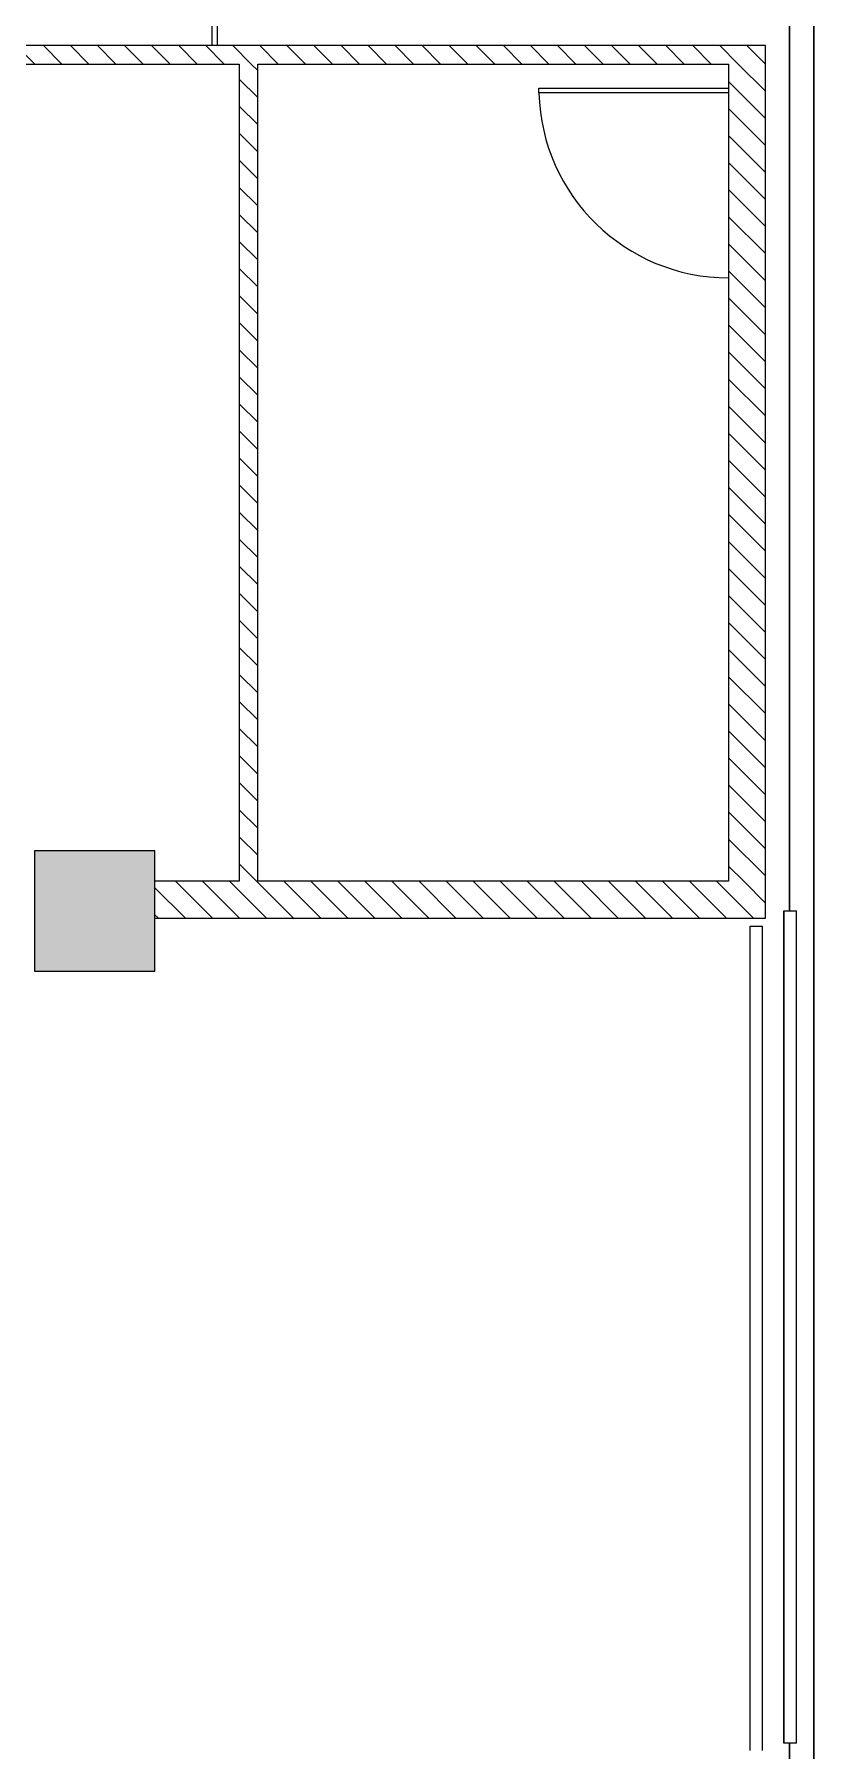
# Model space of a CAD drawing. Header units: millimetres. Extents: x -106145 to 154907, y -84585 to 152038.
# Drawn here: x 1239 to 6089, y 12510 to 23190 of the extents above; entities that cross this region are included whole.
import ezdxf

# ---------------------------------------------------------------- set-up
doc = ezdxf.new("R2010")
doc.units = ezdxf.units.MM
for name, color, linetype, lineweight in [('A-DOOR', 31, 'Continuous', 5), ('A-FLOR', 192, 'Continuous', 5), ('A-FLOR-HRAL', 11, 'Continuous', 5), ('A-GLAZ-CWMG', 51, 'Continuous', 5), ('A-WALL', 113, 'Continuous', 5), ('A-WALL-PATT', 111, 'Continuous', 5), ('S-COLS', 52, 'Continuous', 5)]:
    doc.layers.add(name, color=color, linetype=linetype, lineweight=lineweight)
pattern_1 = [(315, (0, 0), (84.18955, 84.18955), [])]

# ---------------------------------------------------------------- blocks, each defined once
blk = doc.blocks.new('M_Concrete-Rectangular-Column - 750 x 750-3585654-Site Plan')
at = {"layer": 'S-COLS'}
blk.add_hatch(color=256, dxfattribs=at).paths.add_polyline_path([(-375, 375), (-375, -375), (375, -375), (375, 375), (-130, 375)], flags=0)
at = {"layer": 'S-COLS', "color": 41}
for p, q in [((375, 375), (-375, 375)), ((-375, 375), (-375, -375)), ((375, -375), (375, 375)), ((-375, -375), (375, -375))]:
    blk.add_line(p, q, dxfattribs=at)
blk = doc.blocks.new('Rectangular Mullion - 50 x 75mm-14156553-Site Plan')
at = {"layer": 'A-GLAZ-CWMG', "color": 41}
for p, q in [((5694, 17640), (5769, 17640)), ((5694, 15690), (5694, 17640)), ((5769, 17640), (5769, 15690))]:
    blk.add_line(p, q, dxfattribs=at)
blk = doc.blocks.new('Rectangular Mullion - 50 x 75mm-14561523-Site Plan')
at = {"layer": 'A-GLAZ-CWMG', "color": 41}
for p, q in [((5694, 12510), (5694, 15690)), ((5769, 15690), (5769, 12510))]:
    blk.add_line(p, q, dxfattribs=at)
blk = doc.blocks.new('DC_SglFl-W-Int - FWD7 1_35-12335622-Site Plan')
at = {"layer": 'A-DOOR', "color": 121, "lineweight": 9}
for p, q in [((622, 57.5), (622, 1324)), ((622, 1324), (652, 1324)), ((652, 1324), (652, 57.5))]:
    blk.add_line(p, q, dxfattribs=at)
at = {"layer": 'A-DOOR', "color": 41}
blk.add_arc((652, 20), 1304.3, 91.31792, 178.33968, dxfattribs=at)
blk = doc.blocks.new('DC_SglFl-W-Int - D 1_25-12383858-Site Plan')
at = {"layer": 'A-DOOR', "color": 121, "lineweight": 9}
for p, q in [((560, 115), (560, 1295)), ((560, 1295), (590, 1295)), ((590, 1295), (590, 115))]:
    blk.add_line(p, q, dxfattribs=at)
at = {"layer": 'A-DOOR', "color": 41}
blk.add_arc((590, 115), 1180, 91.4564, 179.9939, dxfattribs=at)
blk = doc.blocks.new('Top Rail Type - Top Rail_Internal_-14706117-Site Plan')
at = {"layer": 'A-FLOR-HRAL', "color": 41}
for p, q in [((5904, 13735), (5904, 8557)), ((5981, 8557), (5981, 13735))]:
    blk.add_line(p, q, dxfattribs=at)
at = {"layer": 'A-FLOR-HRAL', "color": 41, "flags": 128}
for points in [[(5904, 13735), (5905, 13735), (5908, 13735), (5912, 13735), (5917, 13735), (5923, 13735), (5931, 13735), (5939, 13735), (5947, 13735), (5954, 13735), (5962, 13735), (5968, 13735), (5973, 13735), (5977, 13735), (5980, 13735), (5981, 13735)], [(5981, 8557), (5980, 8557), (5977, 8557), (5973, 8557), (5968, 8557), (5962, 8557), (5954, 8557), (5947, 8557), (5939, 8557), (5931, 8557), (5923, 8557), (5917, 8557), (5912, 8557), (5908, 8557), (5905, 8557), (5904, 8557)]]:
    blk.add_lwpolyline(points, dxfattribs=at)
blk = doc.blocks.new('Top Rail Type - Top Rail_Internal_-V92-Site Plan')
at = {"layer": 'A-FLOR-HRAL', "color": 41}
for p, q in [((5904, 8557), (5904, 13735)), ((5981, 8557), (5981, 13735))]:
    blk.add_line(p, q, dxfattribs=at)
blk = doc.blocks.new('MM-HOSPITAL A _ B BLOCK-2022_11_05_CENTRAL_rvt-1-Site Plan')
at = {"layer": 'A-WALL-PATT'}
h = blk.add_hatch(dxfattribs=at)
h.set_pattern_fill('FP_19', color=90, style=0, pattern_type=2)
h.set_pattern_definition(pattern_1)
h.paths.add_polyline_path([(5559, 23005), (5789, 23005), (5789, 23120), (-386, 23120), (-386, 23005), (2958, 23005)], flags=0)
h = blk.add_hatch(dxfattribs=at)
h.set_pattern_fill('FP_19', color=90, style=0, pattern_type=2)
h.set_pattern_definition(pattern_1)
h.paths.add_polyline_path([(2514, 17920), (2629, 17920), (2629, 23005), (2514, 23005), (2514, 19276)], flags=0)
h = blk.add_hatch(dxfattribs=at)
h.set_pattern_fill('FP_19', color=90, style=0, pattern_type=2)
h.set_pattern_definition(pattern_1)
h.paths.add_polyline_path([(5789, 17920), (5789, 23005), (5559, 23005), (5559, 17920)], flags=0)
h = blk.add_hatch(dxfattribs=at)
h.set_pattern_fill('FP_19', color=90, style=0, pattern_type=2)
h.set_pattern_definition(pattern_1)
h.paths.add_polyline_path([(5789, 17690), (5789, 17920), (1989, 17920), (1989, 17690), (5058, 17690)], flags=0)
at = {"layer": 'A-FLOR', "color": 41}
for p, q in [((6089, 4735), (6089, 30890)), ((6089, 30890), (6089, 4735)), ((5939, 30740), (5939, 17735)), ((5939, 17735), (5939, 30740)), ((5939, 12557), (5939, 4885)), ((5939, 4885), (5939, 12557))]:
    blk.add_line(p, q, dxfattribs=at)
at = {"layer": 'A-WALL', "color": 61, "lineweight": 18}
for p, q in [((5789, 23120), (-386, 23120)), ((5789, 23005), (5789, 23120)), ((-271, 23005), (2514, 23005)), ((2514, 23005), (2514, 17920)), ((2629, 23005), (5559, 23005)), ((2629, 17920), (2629, 23005)), ((5559, 23005), (5559, 17920)), ((5789, 17920), (5789, 23005)), ((2514, 17920), (1989, 17920)), ((5559, 17920), (2629, 17920)), ((5789, 17690), (5789, 17920)), ((1989, 17690), (5789, 17690))]:
    blk.add_line(p, q, dxfattribs=at)
at = {"color": 253, "lineweight": 5}
for name, p in [('DC_SglFl-W-Int - FWD7 1_35-12335622-Site Plan', (1724, 23063)), ('Top Rail Type - Top Rail_Internal_-14706117-Site Plan', (0, 4000)), ('Top Rail Type - Top Rail_Internal_-V92-Site Plan', (0, 4000)), ('Rectangular Mullion - 50 x 75mm-14156553-Site Plan', (0, 0)), ('Rectangular Mullion - 50 x 75mm-14561523-Site Plan', (0, 0))]:
    blk.add_blockref(name, p, dxfattribs=at)
for name, p, rotation in [('DC_SglFl-W-Int - D 1_25-12383858-Site Plan', (5674, 22265), 89.99999999999955), ('M_Concrete-Rectangular-Column - 750 x 750-3585654-Site Plan', (1614, 17735), 90.00000482565858)]:
    blk.add_blockref(name, p, dxfattribs=dict(at, rotation=rotation))

msp = doc.modelspace()

# ---------------------------------------------------------------- block references
at = {"lineweight": 5}
msp.add_blockref('MM-HOSPITAL A _ B BLOCK-2022_11_05_CENTRAL_rvt-1-Site Plan', (0, 0), dxfattribs=at)

doc.saveas('drawing.dxf')
